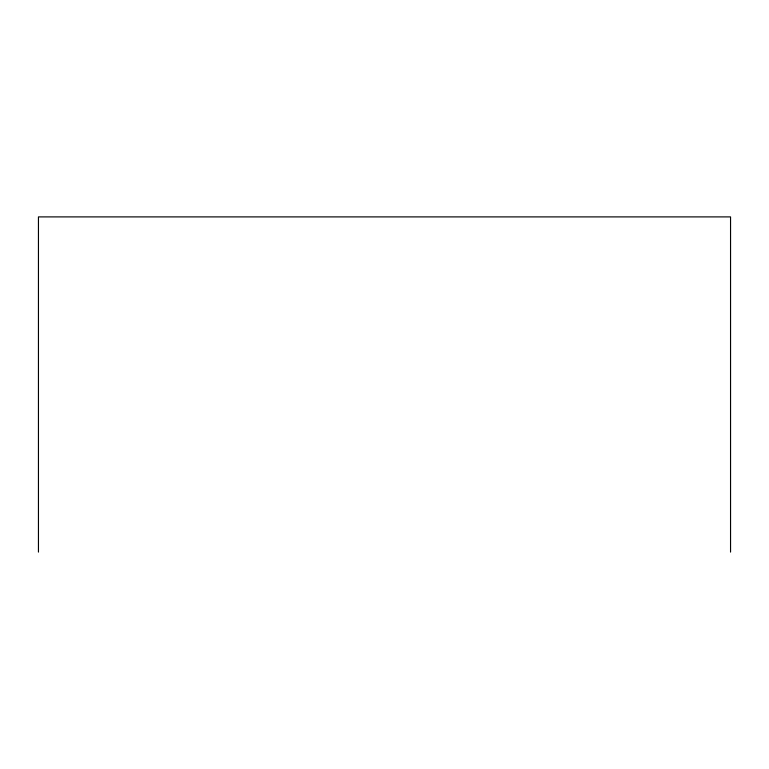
<?xml version="1.0" encoding="UTF-8"?>
<svg xmlns="http://www.w3.org/2000/svg" width="769" height="769" viewBox="0 0 769 769"><rect width="100%" height="100%" fill="white"/><g stroke="black" fill="none" stroke-linecap="round" stroke-linejoin="round"><path stroke-width="1.15" d="M730.55 552.104L730.55 216.896L38.45 216.896L38.45 552.104"/></g></svg>
